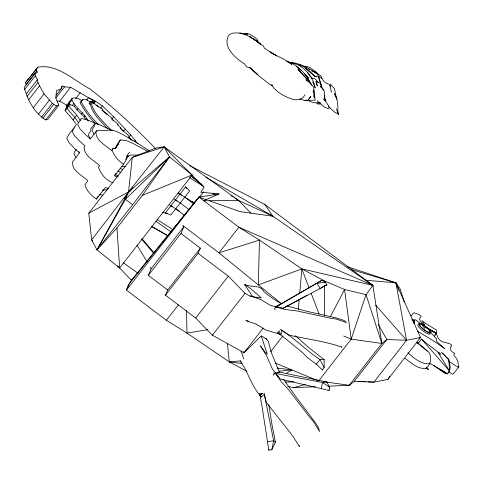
<?xml version="1.0" encoding="UTF-8"?>
<svg xmlns="http://www.w3.org/2000/svg" width="483" height="483" viewBox="0 0 483 483"><rect width="100%" height="100%" fill="white"/><g stroke="black" fill="none" stroke-linecap="round" stroke-linejoin="round"><path stroke-width="0.72" d="M324.491 315.351L324.588 285.465M324.594 282.477L324.6 280.979L301.833 268.88L259.492 240.063L238.886 227.251L198.96 197.088L131.418 280.273L128.309 285.218L126.437 290.108L166.363 320.271L186.969 333.083L229.31 361.9L246.873 371.234M295.409 335.757L309.229 348.062L324.159 359.557L324.147 367.569L322.3 369.851L316.287 364.152L307.586 357.734L302.581 352.675L286.618 339.452L277.653 332.805L279.319 330.71L279.047 333.958L281.209 334.109L281.341 330.088L288.852 335.063C306.512 339.108 324.878 341.095 341.916 347.223L341.445 346.722M320.954 87.405L320.32 86.052L324.129 90.593L325.113 100.277M329.967 86.493L330.016 85.062L331.441 92.331M313.213 92.108L313.34 89.941L314.373 97.687L313.606 95.64M322.3 369.851L322.336 369.374M71.997 98.484L66.557 105.457L66.443 106.888L71.882 99.909L71.997 98.484C75.312 96.829 79.055 98.852 81.893 100.627L82.804 99.462L87.345 99.939M298.331 309.476L299.176 299.702M299.695 293.688L301.833 268.88L372.894 285.381L381.866 343.443L349.227 385.307L328.899 386.165M76.525 124.711L73.096 119.862L65.163 110.74L65.314 109.218L68.942 104.569L72.673 105.385L74.304 106.375L76.978 109.804L84.066 116.711L85.63 119.349L86.535 118.184C82.448 111.495 75.119 107.317 71.882 99.909M67.131 106.894L66.974 108.415L74.907 117.538L78.343 122.38M65.163 110.74L68.785 106.091L68.942 104.569M134.642 277.097L131.418 280.273L119.651 267.987L96.974 249.886L125.375 199.28L128.514 191.993L132.294 157.373L155.755 148.076L164.178 146.868L238.644 200.481L250.828 213.13M433.885 365.462L445.091 373.383L447.5 373.848L449.613 371.137L450.234 366.778L448.767 359.569L441.504 352.089M299.158 445.718L299.4 446.594L293.06 436.403L266.314 402.417L264.316 394.231L261.43 397.038L259.939 395.577L262.347 393.373L259.655 393.82L261.695 404.241L268.82 450.192L271.814 449.751L273.65 440.75L264.092 393.084M276.191 306.216L275.763 306.922L283.563 308.13L326.876 284.885L325.3 282.163L321.799 280.339L275.751 307.164L276.191 306.216L278.769 305.817M324.184 99.848L324.733 96.902L323.839 99.474M321.346 388.386L322.487 382.47L326.731 381.956L329.744 387.432L329.158 390.409L327.655 390.143L280.382 379.083L278.051 376.305M413.671 320.718L414.565 321.473L413.768 323.399M281.209 334.109L274.127 332.539L265.674 329.937L256.183 324.099L245.847 320.609L248.316 321.086M414.209 323.212L414.378 319.806L415.398 319.71L422.311 324.938M268.82 450.192L268.959 449.667M271.814 449.751L275.443 442.162L271.863 424.062L268.832 404.663M56.221 95.211L61.208 88.818L62.277 86.04L64.517 86.874L70.548 87.284L94.903 101.46L93.092 103.791M275.346 363.107L318.593 380.972L351.226 339.114L366.023 294.636L372.894 285.381L264.841 204.466L189.885 165.717M325.3 282.163L317.102 283.376L320.151 288.629L324.848 285.592M404.953 358.199C411.057 362.89 417.753 369.368 426.06 368.372L426.525 367.098M426.06 368.372C430.963 364.393 431.82 358.09 429.248 352.65L416.962 342.314L418.109 343.316M324.232 96.884L324.769 95.495M266.67 339.205L261.273 335.908L243.981 352.777L212.387 335.208L195.681 318.031L165.434 295.179L167.673 289.975L148.317 275.346L151.155 268.753L183.788 226.895L182.791 225.525L218.944 252.832L281.474 303.783M148.317 275.346L180.95 233.488L183.788 226.895M165.434 295.179L198.066 253.321L200.306 248.111L180.95 233.488M425.445 326.683L424.702 328.416L421.55 324.322L420.578 324.002A6.587 1.588 37.9 0 0 423.694 329.34A6.587 1.588 37.9 0 0 429.948 331.392A6.587 1.588 37.9 0 0 421.55 324.322M304.821 94.765C303.046 99.54 296.985 100.73 292.553 99.293C284.638 96.576 275.884 92.265 271.754 84.706L272.436 85.95L269.411 84.108L259.413 76.332L250.828 68.284L249.789 67.747L257.234 74.213L250.828 68.284L246.741 66.895L244.585 63.913C235.402 58.286 221.902 46.543 228.936 34.975L232.504 33.212C244.724 31.292 254.33 39.461 263.489 46.06L264.473 48.318L276.632 55.907L270.057 51.953C277.121 56.511 285.284 59.161 291.998 64.39L288.122 62.102M114.93 148.8L118.51 142.256L120.321 139.931L126.202 140.559L132.451 143.173L148.058 151.541M149.289 150.835L138.035 143.536L122.954 134.6L116.826 131.648L112.207 130.102L96.751 130.748L95.845 132.028C96.244 141.084 105.572 145.142 111.428 150.527L113.239 148.203L115.522 148.305L118.293 144.151L120.321 139.931M330.348 316.757L344.566 289.516L366.023 294.636L381.866 343.443L386.823 339.537L406.559 340.261L420.53 337.52L395.897 282.827L347.078 266.592M117.538 265.861L119.651 267.987L192.174 174.967L169.491 156.866L164.178 146.868L128.514 191.993L96.974 249.886L91.655 239.888L88.781 213.184L132.294 157.373L164.178 146.868L203.941 187.253L200.825 192.198L218.956 193.967L203.826 200.765L238.644 200.481L272.859 216.209L372.894 285.381L238.886 227.251L218.944 252.832L259.492 240.063L258.314 284.916L301.833 268.88L309.102 287.898M260.234 394.575L259.884 395.209L259.673 393.79M434.543 336.174L436.258 333.192L425.01 326.46M78.88 151.608L79.526 152.839L72.275 162.258C72.673 171.314 82.001 175.377 87.858 180.757L84.911 184.754C86.741 190.851 91.136 195.651 96.358 199.099L98.17 196.062M117.659 176.995L114.489 175.848L115.938 173.415M114.489 175.848L123.557 164.22L126.087 159.97L126.908 156.697L130.947 154.983L138.621 155.17M273.058 375.086L275.823 372.677L276.699 373.136L279.53 372.363L271.543 353.17L268.216 341.119L265.849 338.191M326.067 382.029L349.227 385.307L354.184 381.395L373.927 382.125L387.897 379.378L389.799 376.342M113.239 148.203L112.104 149.875C113.934 155.967 118.329 160.773 123.557 164.22M76.344 149.368L74.316 152.26L73.965 153.799L75.897 157.488M132.638 204.762L125.375 199.28L169.491 156.866L132.638 204.762L96.974 249.886L116.958 227.976L142.334 195.434L169.491 156.866L128.514 191.993L91.655 239.888L92.712 240.951M36.466 68.501L36.78 70.772L25.901 84.724L25.587 82.46L37.771 67.209C57.392 63.496 73.881 80.589 89.953 88.908C113.209 107.238 135.162 127.156 155.526 148.655M30.52 76.507L25.587 82.46M31.425 75.348L37.771 67.209M36.78 70.772L37.553 72.353L35.03 73.446L24.15 87.399C27.579 99.824 34.269 112.871 45.71 119.929L47.956 119.247L58.835 105.294L55.793 97.892L56.523 90.707L61.208 88.818M24.404 89.808L35.283 75.855L35.03 73.446M26.523 93.648L37.402 79.695L35.283 75.855M27.102 96.383L37.976 82.43L37.402 79.695M28.66 99.836L39.54 85.883L37.976 82.43M33.164 107.86L44.038 93.907L39.54 85.883M38.58 113.976L49.459 100.017L44.038 93.907M61.365 87.206L62.277 86.04M55.901 97.922L64.517 86.874M41.55 117.127L52.43 103.175L49.459 100.017M42.848 118.214L53.728 104.262L56.589 105.976L58.835 105.294M56.988 101.056L59.669 101.237L70.548 87.284M45.71 119.929L56.589 105.976M75.765 98.466L80.299 92.651M72.154 105.662L73.965 103.338M74.304 106.375L75.209 105.209M76.978 109.804L77.884 108.639M73.096 119.862L76.725 115.208L68.785 106.091M90.478 104.708L89.15 103.658L90.967 101.333L93.672 102.275L92.76 103.44M81.476 114.03L82.382 112.871M90.544 102.402L91.45 101.237M93.793 103.664L95.604 101.333L102.432 105.916L113.704 116.801L130.706 134.848L137.42 143.451M84.066 116.711L84.978 115.552M100.621 108.24L102.432 105.916M112.678 130.7L96.425 123.34L94.414 124.125L90.792 128.774L90.846 130.766L88.818 133.658L88.474 135.198L90.406 138.887L96.751 130.748M113.704 116.801L111.893 119.126L113.384 120.726M125.145 129.076L123.334 131.406L120.345 128.2M116.481 146.482L118.293 144.151M114.996 148.8L116.355 147.055M128.895 137.172L130.706 134.848M134.346 141.585L135.252 140.426M126.081 158.219L127.446 156.474L126.896 155.713L129.613 152.223M125.743 159.523L128.466 156.039L126.896 155.713M96.358 199.099L105.427 187.47L108.59 188.624M126.685 195.778L124.252 198.628M130.307 191.129L133.03 187.639M185.629 186.909L165.289 212.997L170.855 215.026L189.65 190.918L185.629 186.909L186.861 188.503M199.141 197.523L203.675 191.709M167.673 289.975L200.306 248.111M166.363 320.271L178.42 304.803M195.681 318.031L228.314 276.167L198.066 253.321M212.387 335.208L245.02 293.344L250.254 296.254M243.981 352.777L263.283 328.011M270.565 351.775L282.972 335.86M354.184 381.395L386.823 339.537L378.322 324.425M351.238 269.556L395.897 282.827L406.559 340.261L373.927 382.125L367.925 381.818M387.897 379.378L420.53 337.52L419.238 338.166M418.169 343.353L421.496 339.084C427.449 344.651 434.543 348.738 440.526 354.287L439.089 352.687M434.899 334.936L436.258 333.192L426.435 327.589M410.321 315.284L411.311 315.731L413.822 312.767L418.538 314.276L421.206 316.28L419.51 318.816L420.119 320.658L423.241 324.383L424.146 325.059L424.702 324.95L421.985 320.67C426.519 324.383 431.548 326.949 436.505 330.106C435.69 334.562 437.936 339.144 441.716 341.529L449.516 343.679L451.098 344.518L451.659 345.973L450.627 346.77L450.754 350.229L451.834 351.576L454.787 353.502L453.682 355.126L456.314 358.277L458.011 361.387L458.071 363.965L458.85 366.832L453.41 373.812L452.897 374.198L452.179 373.957L448.218 371.626M316.287 364.152L319.963 359.539L324.159 359.557M82.804 99.462L80.921 101.376C85.63 109.738 91.378 117.828 98.393 124.445M81.893 100.627L80.015 102.541C84.332 110.263 89.621 117.755 95.894 124.04M261.43 397.038L260.089 395.486L262.347 393.373M458.85 366.832L458.337 367.225L457.618 366.983L449.027 361.417M283.563 308.13L284.396 307.526M285.495 306.717L286.618 305.908L307.273 311.402L335.92 317.832L344.24 320.525L346.486 322.59L336.035 318.985L330.481 318.212L296.822 310.931L284.916 309.446L270.245 305.304L260.754 299.466L250.417 295.976L256.497 297.468L261.339 297.933L249.651 287.838L244.796 284.596C250.737 287.596 260.633 284.39 263.766 291.545C269.14 296.182 275.111 300.185 281.275 303.71L277.483 306.017M241.735 362.872L240.184 360.922C248.057 371.711 251.148 385.512 260.174 395.432M277.979 305.582L321.799 280.339M286.262 373.462L291.823 369.912L276.94 368.004M275.304 307.291L276.324 306.639M276.071 306.886L277.013 306.307M285.048 307.17L299.647 299.255M300.021 299.037L306.94 295.3M88.781 213.184L128.514 191.993M278.431 376.106L277.858 376.366L275.437 373.311M102.511 190.393L103.748 189.867L107.238 189.952M142.334 195.434L192.174 174.967M306.294 100.12L305.051 100.573L299.689 98.979M70.482 101.545L69.28 101.973L69.166 103.398L70.204 105.113M325.107 285.507L326.876 284.885M287.783 386.291L293.507 387.656L305.691 384.414M320.253 102.589C316.051 103.809 311.487 102.263 307.725 100.325M89.15 103.658L89.639 103.567M307.146 100.174L305.051 100.573L315.121 100.078L313.69 87.181L310.346 83.197L305.95 79.695L306.886 80.848M267.709 441.74L273.65 440.75L275.443 442.162M207.811 329.684L186.969 333.083L186.577 310.497M320.742 103.773L318.031 104.207L316.914 102.813M218.956 193.967L198.96 197.088L129.414 283.461L126.437 290.108L198.96 197.088L206.259 199.672M277.586 372.435L279.597 372.133L326.731 381.956M279.071 371.222L291.823 369.912M316.926 76.38L315.055 76.549L305.153 68.109M227.378 343.214L229.31 361.9L240.48 360.946M246.312 34.076L247.749 33.961L243.184 33.792L239.834 32.808L240.697 33.816M288.87 62.476C302.044 63.43 312.706 75.312 315.206 87.894L312.743 81.917M293.507 387.656L315.345 386.738M285.562 382.083L293.821 381.805M429.683 363.717C421.152 364.55 413.889 358.09 407.96 352.759M306.675 100.603L308.909 100.621M244.555 33.876L249.023 33.937L253.708 36.551L257.197 39.383L258.441 42.842L257.191 40.3M121.879 166.611L125.369 166.695M275.274 373.087L276.699 373.136M358.163 381.322L365.673 381.703M365.444 280.194L395.897 282.827L400.135 288.846L404.229 302.098M229.31 361.9L241.959 363.518M264.841 204.466L272.859 216.209L239.966 211.614L209.217 200.723M343.679 335.993L351.226 339.114L381.866 343.443L381.244 342.079M323.079 381.606L324.57 381.818M275.225 373.444L322.487 382.47L329.744 387.432M304.568 66.268C311.559 66.249 315.29 73.066 321.008 75.891C321.986 80.293 326.013 84.434 330.698 84.483L334.447 88.606L336.621 99.238M162.33 212.49L167.468 213.371M273.444 373.093L274.628 373.323M99.178 194.534L102.843 195.289M392.226 282.06L395.897 282.827L398.928 290.524M324.6 99.269L325.771 99.57L325.663 101.025L324.769 100.204M286.377 61.444C295.934 63.291 302.539 71.448 308.691 78.367L304.29 73.676M94.903 101.46L92.458 100.965L93.672 102.275M128.243 192.626L128.949 192.868M113.125 182.809C106.109 180.521 100.79 174.23 98.508 167.317L99.643 165.639C93.787 160.259 84.459 156.196 84.06 147.146L84.966 145.86L80.83 142.322L74.599 135.856L72.184 131.334L75.813 125.375L68.882 134.401L66.745 138.307L69.16 142.829L75.39 149.301L79.526 152.839M317.941 102.559L319.166 103.036M301.289 65.917L298.711 64.45L304.833 67.33L311.1 72.565L315.055 76.549L318.255 75.698L321.449 85.865L318.17 76.266L320.253 77.093L321.841 78.632M97.814 124.209L87.743 120.158L81.253 118.401L77.624 124.354L80.039 128.876L86.27 135.343L90.406 138.887M429.091 330.275L436.258 333.192L426.525 327.933M316.081 81.536L317.283 85.914L316.081 81.536L320.193 83.263L323.115 89.995M324.6 280.979L344.566 289.516L351.226 339.114M291.587 63.001L290.205 62.41C300.607 63.134 309.132 68.755 317.778 73.977L314.113 72.353M417.33 331.211C426.803 336.512 436.058 342.332 444.825 348.768L436.771 341.499L436.378 338.686L429.912 331.676M441.341 369.688L447.5 373.848L440.424 370.274L438.28 368.239M370.89 284.348L372.894 285.381L367.871 282.054M412.017 320.096L414.565 321.473M412.059 319.172L414.686 320.615M419.286 323.139L420.602 323.858M59.669 101.237L66.817 105.173M369.634 283.551L372.894 285.381M412.029 319.366L413.997 320.489M151.505 226.322L167.867 235.674M151.36 226.346L167.661 235.704M95.604 101.333L88.51 97.608L86.698 99.933L90.538 102.245M178.046 193.013L181.699 195.126M175.462 199.95L177.164 200.94M170.928 205.764L172.63 206.754M338.655 114.338L337.49 111.712L338.655 114.338L334.109 111.796L328.374 106.127M205.849 177.219L272.859 216.209M120.074 168.193L122.664 169.702M312.35 78.669L311.1 77.932L314.662 78.536L317.977 81.995M429.357 363.059L447.5 373.848M189.541 177.617L203.898 186.649M178.094 192.946L194.607 203.337L192.361 201.496M174.188 199.153L180.256 202.969L189.155 209.694M169.666 204.973L179.404 211.101M157.229 219.674L173.125 229.679M230.995 195.645L232.903 196.853M234.183 197.662L238.644 200.481M416.455 342.254L418.658 343.667M318.17 76.266L319.396 77.051M117.81 170.686L120.937 172.709M115.093 174.176L118.22 176.198M314.016 70.941L317.156 73.036L318.237 74.901M305.159 66.66L306.349 67.457M308.728 69.039L309.917 69.83M311.698 71.019L312.887 71.816M96.274 105.324L98.755 106.991M252.06 38.326L249.62 36.63L256.256 40.596L260.597 44.267L256.938 41.719M253.889 39.6L255.109 40.451M156.063 221.389L171.32 232.057M296.453 66.672L301.356 70.548M123.394 262.74L138.047 273.287M426.133 367.853L428.512 369.7L426.362 367.762M245.322 285.224L244.754 284.807L252.283 296.055M214.621 194.558L212.846 193.23L215.189 195.078M184.79 197.155L193.689 203.88M175.721 208.783L184.627 215.509M280.4 329.358C294.57 338.172 306.113 350.374 319.963 359.539L324.147 367.569M190.791 175.782L201.816 184.506M191.346 176.259L202.341 185.001M317.132 100.748L324.636 107.311L328.295 108.681L329.237 108.18L328.325 105.451L324.123 99.063M416.769 342.187L427.346 350.996M52.43 103.175L53.728 104.262M278.763 333.717L277.683 332.769M132.155 140.281L128.792 137.16L129.655 137.335L128.4 135.427L120.237 128.158L121.118 128.224L117.351 124.596L118.196 124.771L117.266 123.527L111.7 118.866L111.978 118.093L101.949 110.275L102.438 110.172L102.39 109.17L90.967 101.333C92.821 113.511 103.271 121.112 110.758 129.939M102.227 109.798L107.063 114.459M442.434 353.357L448.767 359.569L449.613 371.137L421.496 339.084M228.314 276.167L245.02 293.344M107.824 128.895C100.772 120.943 91.692 113.644 90.055 102.499M375.708 305.153L406.559 340.261M142.026 238.705L154.234 252.971M141.767 239.194L153.383 253.086M129.347 137.727L131.165 139.961M307.508 72.522L310.418 76.791M283.781 379.65L295.481 396.151L316.413 424.152L318.436 427.739L319.607 431.524L313.268 421.327L309.73 417.318L288.683 389.829L281.076 381.455L272.044 368.275L266.67 355.85L260.391 345.852L264.171 351.038L267.28 354.274L261.273 335.908M150.159 267.383L151.155 268.753M76.725 115.208L80.583 120.665M86.535 118.184L88.383 121.04M437.972 352.318L449.613 371.137M137.051 245.147L147.128 261.913M243.378 351.696L244.012 352.783M274.205 308.051L275.225 309.82M309.651 81.814L305.679 74.744L311.523 84.966M310.014 82.46L311.39 85.044M94.028 134.238L92.096 130.543L92.446 129.003L94.475 126.117L94.414 124.125M328.941 389.938L329.158 390.409M336.391 108.874L337.84 112.611C337.907 106.248 338.106 99.178 334.478 93.672L335.745 97.149M311.257 293.537L319.07 313.962M241.12 351.153L243.764 358.96M395.897 282.827L397.014 286.383M313.672 90.363L313.878 91.806M116.958 227.976L119.651 267.987M429.93 333.312A7.595 1.829 37.9 0 1 423.144 331.084A7.595 1.829 37.9 0 1 418.242 324.485M310.75 96.606L307.629 100.748L310.75 96.606M421.049 323.725L419.932 323.362A7.595 1.829 37.9 0 0 423.525 329.515A7.595 1.829 37.9 0 0 430.739 331.887A7.595 1.829 37.9 0 0 421.049 323.725M302.63 74.183L298.011 69.443L310.557 82.991L302.63 74.183"/></g></svg>
